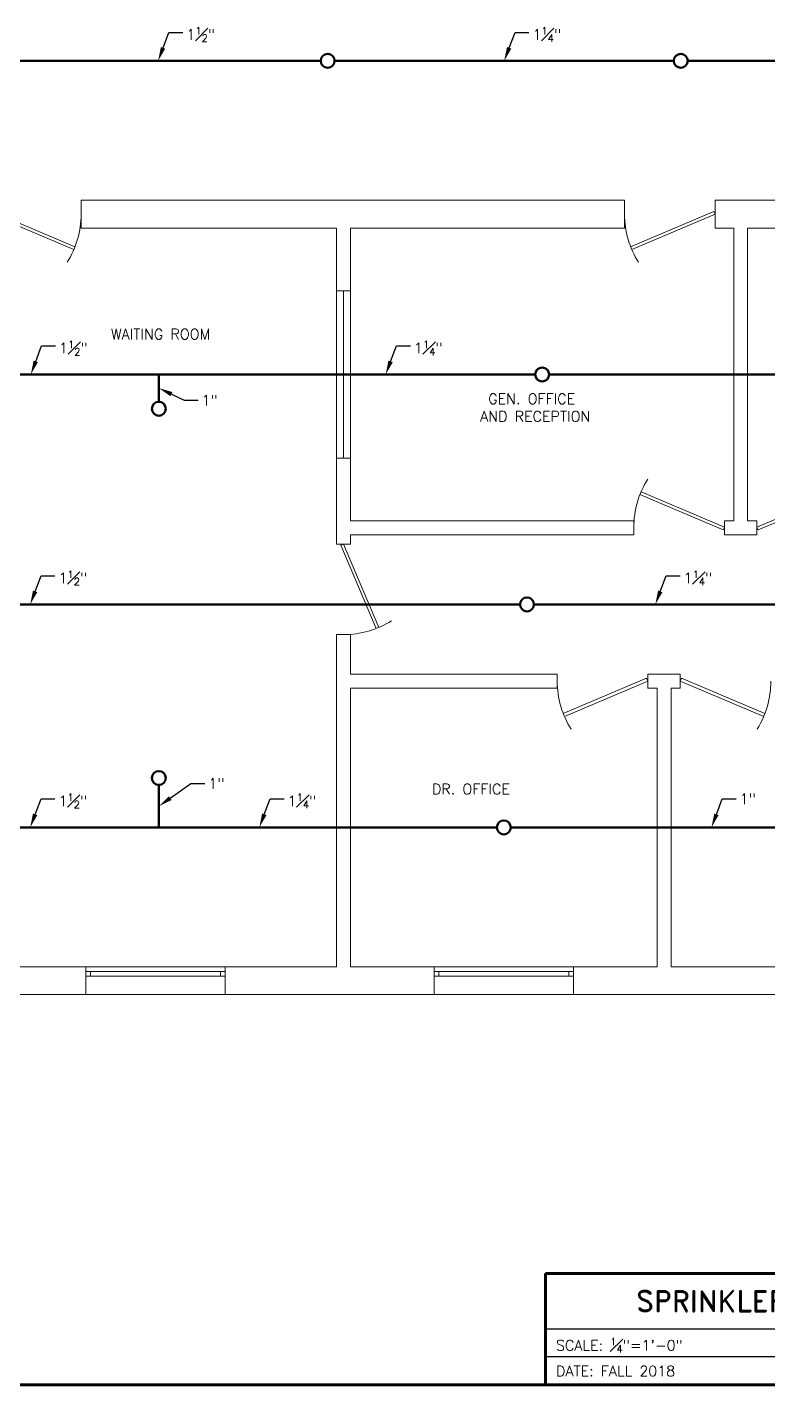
# Model space of a CAD drawing. Header units: inches. Extents: x 24 to 1704, y 24 to 1128.
# Drawn here: x 977 to 1296, y 24 to 609 of the extents above; entities that cross this region are included whole.
import ezdxf
from ezdxf import colors
from ezdxf.entities.mleader import LeaderData, LeaderLine
from ezdxf.math import Vec2, Vec3

# ---------------------------------------------------------------- set-up
doc = ezdxf.new("R2010")
doc.units = ezdxf.units.IN
doc.header["$LTSCALE"] = 24
doc.header["$MEASUREMENT"] = 0
for name, color, linetype, lineweight in [('Annotations', 4, 'Continuous', 25), ('Arc Thin', 107, 'Continuous', 5), ('Borderline', 5, 'Continuous', 60), ('Objects Thick', 3, 'Continuous', 50), ('Objects Thin', 6, 'Continuous', 25)]:
    doc.layers.add(name, color=color, linetype=linetype, lineweight=lineweight)
doc.styles.add('DF Text', font='romans.shx')
doc.styles.add('DF Title', font='romand.shx')

# ---------------------------------------------------------------- blocks, each defined once
blk = doc.blocks.new('Sprinkler')
at = {"layer": 'Objects Thick'}
blk.add_circle((0, 0), 3, dxfattribs=at)

msp = doc.modelspace()

# ---------------------------------------------------------------- linework, layer by layer
at = {"layer": 'Arc Thin'}
for p, q in [((1000.01, 534), (1233.99, 534)), ((1000.01, 534), (1000.01, 522)), ((1233.99, 534), (1233.99, 522)), ((1272.99, 534), (1464, 534)), ((1272.99, 534), (1272.99, 522)), ((961.01, 528), (996.91, 512.76)), ((997.39, 513.97), (961.51, 529.2)), ((1236.61, 513.97), (1272.49, 529.2)), ((1272.99, 528), (1237.09, 512.76)), ((1272.49, 529.2), (1272.99, 528)), ((1000.01, 522), (1110, 522)), ((1110, 386), (1110, 522)), ((1116, 522), (1233.99, 522)), ((1116, 396), (1116, 522)), ((1272.99, 522), (1281, 522)), ((1281, 396), (1281, 522)), ((1287, 522), (1419, 522)), ((1287, 396), (1287, 522)), ((1116, 495), (1110, 495)), ((1113, 495), (1113, 423)), ((1116, 423), (1110, 423)), ((1240.61, 407.28), (1276.49, 392.05)), ((1276.99, 393.25), (1241.09, 408.49)), ((1291.01, 393.25), (1326.91, 408.49)), ((1327.39, 407.28), (1291.51, 392.05)), ((1116, 396), (1237.99, 396)), ((1237.99, 390), (1237.99, 396)), ((1276.49, 392.05), (1276.99, 393.25)), ((1276.99, 396), (1281, 396)), ((1276.99, 396), (1276.99, 390)), ((1287, 396), (1291.01, 396)), ((1291.01, 396), (1291.01, 390)), ((1291.51, 392.05), (1291.01, 393.25)), ((1116, 386), (1110, 386)), ((1111.8, 385.49), (1113, 386)), ((1113, 386), (1128.24, 350.1)), ((1116, 386), (1116, 390)), ((1116, 390), (1237.99, 390)), ((1276.99, 390), (1291.01, 390)), ((1127.03, 349.61), (1111.8, 385.49)), ((1110, 204), (1110, 347)), ((1116, 347), (1110, 347)), ((1116, 330), (1116, 347)), ((1116, 330), (1205, 330)), ((1205, 324), (1205, 330)), ((1207.61, 312.97), (1243.49, 328.2)), ((1243.49, 328.2), (1244, 327)), ((1244, 330), (1258, 330)), ((1244, 324), (1244, 330)), ((1258, 324), (1258, 330)), ((1258.51, 328.2), (1258, 327)), ((1294.39, 312.97), (1258.51, 328.2)), ((1116, 204), (1116, 324)), ((1116, 324), (1205, 324)), ((1244, 327), (1208.1, 311.76)), ((1244, 324), (1248, 324)), ((1248, 204), (1248, 324)), ((1254, 324), (1258, 324)), ((1254, 204), (1254, 324)), ((1258, 327), (1293.9, 311.76)), ((957, 204), (1110, 204)), ((1002, 204), (1002, 192)), ((1002, 202), (1062, 202)), ((1002, 200), (1062, 200)), ((1004, 202), (1004, 200)), ((1060, 202), (1060, 200)), ((1062, 204), (1062, 192)), ((1116, 204), (1248, 204)), ((1152, 204), (1152, 192)), ((1152, 202), (1212, 202)), ((1152, 200), (1212, 200)), ((1154, 202), (1154, 200)), ((1210, 202), (1210, 200)), ((1212, 204), (1212, 192)), ((1254, 204), (1395, 204)), ((915, 192), (1584, 192))]:
    msp.add_line(p, q, dxfattribs=at)
for centre, start, end in [((961.01, 528), 327.89374, 0), ((1272.99, 528), 180, 212.10626), ((1276.99, 393.25), 147.89374, 180), ((1113, 386), 270, 302.10626), ((1244, 327), 180, 212.10626), ((1258, 327), 327.89374, 0)]:
    msp.add_arc(centre, 39, start, end, dxfattribs=at)
at = {"layer": 'Borderline'}
for p, q in [((1704, 72), (1200, 72)), ((1200, 24), (1200, 72)), ((1704, 24), (24, 24))]:
    msp.add_line(p, q, dxfattribs=at)
at = {"layer": 'Objects Thick'}
for p, q in [((1103.18, 594), (963.18, 594)), ((1255.18, 594), (1109.18, 594)), ((1401.18, 594), (1261.18, 594)), ((1195.5, 459), (890.79, 459)), ((1033.5, 447.25), (1033.5, 459)), ((1350, 459), (1201.5, 459)), ((1189, 360), (890.79, 360)), ((1299.5, 360), (1195, 360)), ((1033.5, 282.25), (1033.5, 264)), ((1179, 264), (890.79, 264)), ((1185, 264), (1329, 264))]:
    msp.add_line(p, q, dxfattribs=at)
at = {"layer": 'Objects Thin'}
for p, q in [((1578, 48), (1200, 48)), ((1506, 36), (1200, 36))]:
    msp.add_line(p, q, dxfattribs=at)

# ---------------------------------------------------------------- block references
at = {"layer": 'Objects Thick'}
for p in [(1106.18, 594), (1258.18, 594), (1198.5, 459), (1033.5, 444.25), (1192, 360), (1033.5, 285.25), (1182, 264)]:
    msp.add_blockref('Sprinkler', p, dxfattribs=at)

# ---------------------------------------------------------------- texts
at = {"layer": 'Annotations', "attachment_point": 1}
for s, insert, char_height, width, style in [('SPRINKLER SYSTEM', (1238.92, 64.54), 9, 130.1365, 'DF Title'), ('\\A1;SCALE: {\\H0.7x;\\S1#4;}"=1\'-0"', (1204.49, 44.18), 4.4999, 94.5862, 'DF Text'), ('DATE: FALL 2018', (1204.49, 32.18), 4.4999, 94.5862, 'DF Text')]:
    msp.add_mtext(s, dxfattribs=dict(at, insert=insert, char_height=char_height, width=width, style=style))
at = {"layer": 'Arc Thin', "char_height": 4.5, "attachment_point": 5, "style": 'DF Text'}
for s, insert, width in [('WAITING ROOM', (1034.25, 476.36), 145.5), ('GEN. OFFICE\\P AND RECEPTION', (1194.03, 444.74), 7920), ('DR. OFFICE', (1167.86, 280.5), 6336)]:
    msp.add_mtext(s, dxfattribs=dict(at, insert=insert, width=width))

# ---------------------------------------------------------------- leaders
at = {"layer": 'Annotations'}
ml = msp.add_multileader_mtext('Standard', dxfattribs=at)
ml.set_content('\\A1;1{\\H0.7x;\\S1#2;}"', color=256, style='DF Text')
ml.set_leader_properties()
ml.build(insert=Vec2(0, 0))
ml.multileader.update_dxf_attribs({"dogleg_length": 0.125, "arrow_head_size": 6, "scale": 48})
ctx = ml.context
ctx.base_point, ctx.scale, ctx.char_height, ctx.arrow_head_size, ctx.landing_gap_size, ctx.plane_origin = Vec3(1043.85, 606.27), 48, 4.5, 6, 1.5, Vec3(1033.18, 594)
notes = []
notes.append((ctx, [(0, (1, 1, 0), (1037.85, 606.27), (1, 0), 6, [(0, [(1033.18, 594)], 0, [])])]))
ctx.mtext.insert, ctx.mtext.flow_direction = Vec3(1045.35, 608.52), 5
ml = msp.add_multileader_mtext('Standard', dxfattribs=at)
ml.set_content('\\A1;1{\\H0.7x;\\S1#4;}"', color=256, style='DF Text')
ml.set_leader_properties()
ml.build(insert=Vec2(0, 0))
ml.multileader.update_dxf_attribs({"dogleg_length": 0.125, "arrow_head_size": 6, "scale": 48})
ctx = ml.context
ctx.base_point, ctx.scale, ctx.char_height, ctx.arrow_head_size, ctx.landing_gap_size, ctx.plane_origin = Vec3(1192.85, 606.27), 48, 4.5, 6, 1.5, Vec3(1182.18, 594)
notes.append((ctx, [(0, (1, 1, 0), (1186.85, 606.27), (1, 0), 6, [(0, [(1182.18, 594)], 0, [])])]))
ctx.mtext.insert, ctx.mtext.flow_direction = Vec3(1194.35, 608.52), 5
ml = msp.add_multileader_mtext('Standard', dxfattribs=at)
ml.set_content('\\A1;1{\\H0.7x;\\S1#2;}"', color=256, style='DF Text')
ml.set_leader_properties()
ml.build(insert=Vec2(0, 0))
ml.multileader.update_dxf_attribs({"dogleg_length": 0.125, "arrow_head_size": 6, "scale": 48})
ctx = ml.context
ctx.base_point, ctx.scale, ctx.char_height, ctx.arrow_head_size, ctx.landing_gap_size, ctx.plane_origin = Vec3(989.03, 471.27), 48, 4.5, 6, 1.5, Vec3(978.36, 459)
notes.append((ctx, [(0, (1, 1, 0), (983.03, 471.27), (1, 0), 6, [(0, [(978.36, 459)], 0, [])])]))
ctx.mtext.insert, ctx.mtext.flow_direction = Vec3(990.53, 473.52), 5
ml = msp.add_multileader_mtext('Standard', dxfattribs=at)
ml.set_content('\\A1;1{\\H0.7x;\\S1#4;}"', color=256, style='DF Text')
ml.set_leader_properties()
ml.build(insert=Vec2(0, 0))
ml.multileader.update_dxf_attribs({"dogleg_length": 0.125, "arrow_head_size": 6, "scale": 48})
ctx = ml.context
ctx.base_point, ctx.scale, ctx.char_height, ctx.arrow_head_size, ctx.landing_gap_size, ctx.plane_origin = Vec3(1141.82, 471.27), 48, 4.5, 6, 1.5, Vec3(1131.15, 459)
notes.append((ctx, [(0, (1, 1, 0), (1135.82, 471.27), (1, 0), 6, [(0, [(1131.15, 459)], 0, [])])]))
ctx.mtext.insert, ctx.mtext.flow_direction = Vec3(1143.32, 473.52), 5
ml = msp.add_multileader_mtext('Standard', dxfattribs=at)
ml.set_content('1"', color=256, style='DF Text')
ml.set_leader_properties()
ml.build(insert=Vec2(0, 0))
ml.multileader.update_dxf_attribs({"dogleg_length": 0.125, "arrow_head_size": 6, "scale": 48})
ctx = ml.context
ctx.base_point, ctx.scale, ctx.char_height, ctx.arrow_head_size, ctx.landing_gap_size, ctx.plane_origin = Vec3(1050.41, 447.89), 48, 4.5, 6, 1.5, Vec3(1033.5, 453.12)
notes.append((ctx, [(0, (1, 1, 0), (1044.41, 447.89), (1, 0), 6, [(0, [(1033.5, 453.12)], 0, [])])]))
ctx.mtext.insert, ctx.mtext.flow_direction = Vec3(1051.91, 450.14), 5
ml = msp.add_multileader_mtext('Standard', dxfattribs=at)
ml.set_content('\\A1;1{\\H0.7x;\\S1#2;}"', color=256, style='DF Text')
ml.set_leader_properties()
ml.build(insert=Vec2(0, 0))
ml.multileader.update_dxf_attribs({"dogleg_length": 0.125, "arrow_head_size": 6, "scale": 48})
ctx = ml.context
ctx.base_point, ctx.scale, ctx.char_height, ctx.arrow_head_size, ctx.landing_gap_size, ctx.plane_origin = Vec3(988.78, 372.27), 48, 4.5, 6, 1.5, Vec3(978.11, 360)
notes.append((ctx, [(0, (1, 1, 0), (982.78, 372.27), (1, 0), 6, [(0, [(978.11, 360)], 0, [])])]))
ctx.mtext.insert, ctx.mtext.flow_direction = Vec3(990.28, 374.52), 5
ml = msp.add_multileader_mtext('Standard', dxfattribs=at)
ml.set_content('\\A1;1{\\H0.7x;\\S1#4;}"', color=256, style='DF Text')
ml.set_leader_properties()
ml.build(insert=Vec2(0, 0))
ml.multileader.update_dxf_attribs({"dogleg_length": 0.125, "arrow_head_size": 6, "scale": 48})
ctx = ml.context
ctx.base_point, ctx.scale, ctx.char_height, ctx.arrow_head_size, ctx.landing_gap_size, ctx.plane_origin = Vec3(1257.92, 372.27), 48, 4.5, 6, 1.5, Vec3(1247.25, 360)
notes.append((ctx, [(0, (1, 1, 0), (1251.92, 372.27), (1, 0), 6, [(0, [(1247.25, 360)], 0, [])])]))
ctx.mtext.insert, ctx.mtext.flow_direction = Vec3(1259.42, 374.52), 5
ml = msp.add_multileader_mtext('Standard', dxfattribs=at)
ml.set_content('1"', color=256, style='DF Text')
ml.set_leader_properties()
ml.build(insert=Vec2(0, 0))
ml.multileader.update_dxf_attribs({"dogleg_length": 0.125, "arrow_head_size": 6, "scale": 48})
ctx = ml.context
ctx.base_point, ctx.scale, ctx.char_height, ctx.arrow_head_size, ctx.landing_gap_size, ctx.plane_origin = Vec3(1053.31, 282.91), 48, 4.5, 6, 1.5, Vec3(1033.5, 273.12)
notes.append((ctx, [(0, (1, 1, 0), (1047.31, 282.91), (1, 0), 6, [(0, [(1033.5, 273.12)], 0, [])])]))
ctx.mtext.insert, ctx.mtext.flow_direction = Vec3(1054.81, 285.16), 5
ml = msp.add_multileader_mtext('Standard', dxfattribs=at)
ml.set_content('\\A1;1{\\H0.7x;\\S1#2;}"', color=256, style='DF Text')
ml.set_leader_properties()
ml.build(insert=Vec2(0, 0))
ml.multileader.update_dxf_attribs({"dogleg_length": 0.125, "arrow_head_size": 6, "scale": 48})
ctx = ml.context
ctx.base_point, ctx.scale, ctx.char_height, ctx.arrow_head_size, ctx.landing_gap_size, ctx.plane_origin = Vec3(988.78, 276.27), 48, 4.5, 6, 1.5, Vec3(978.11, 264)
notes.append((ctx, [(0, (1, 1, 0), (982.78, 276.27), (1, 0), 6, [(0, [(978.11, 264)], 0, [])])]))
ctx.mtext.insert, ctx.mtext.flow_direction = Vec3(990.28, 278.52), 5
ml = msp.add_multileader_mtext('Standard', dxfattribs=at)
ml.set_content('\\A1;1{\\H0.7x;\\S1#4;}"', color=256, style='DF Text')
ml.set_leader_properties()
ml.build(insert=Vec2(0, 0))
ml.multileader.update_dxf_attribs({"dogleg_length": 0.125, "arrow_head_size": 6, "scale": 48})
ctx = ml.context
ctx.base_point, ctx.scale, ctx.char_height, ctx.arrow_head_size, ctx.landing_gap_size, ctx.plane_origin = Vec3(1087.43, 276.27), 48, 4.5, 6, 1.5, Vec3(1076.76, 264)
notes.append((ctx, [(0, (1, 1, 0), (1081.43, 276.27), (1, 0), 6, [(0, [(1076.76, 264)], 0, [])])]))
ctx.mtext.insert, ctx.mtext.flow_direction = Vec3(1088.93, 278.52), 5
ml = msp.add_multileader_mtext('Standard', dxfattribs=at)
ml.set_content('\\A1;1"', color=256, style='DF Text')
ml.set_leader_properties()
ml.build(insert=Vec2(0, 0))
ml.multileader.update_dxf_attribs({"dogleg_length": 0.125, "arrow_head_size": 6, "scale": 48})
ctx = ml.context
ctx.base_point, ctx.scale, ctx.char_height, ctx.arrow_head_size, ctx.landing_gap_size, ctx.plane_origin = Vec3(1282.08, 276.27), 48, 4.5, 6, 1.5, Vec3(1271.42, 264)
notes.append((ctx, [(0, (1, 1, 0), (1276.08, 276.27), (1, 0), 6, [(0, [(1271.42, 264)], 0, [])])]))
ctx.mtext.insert, ctx.mtext.flow_direction = Vec3(1283.58, 278.52), 5
for ctx, leaders in notes:
    for number, flags, end, landing, length, lines in leaders:
        leader = LeaderData()
        leader.index, (leader.has_last_leader_line, leader.has_dogleg_vector, leader.attachment_direction) = number, flags
        leader.last_leader_point, leader.dogleg_vector, leader.dogleg_length = Vec3(end), Vec3(landing), length
        for number, points, colour, breaks in lines:
            line = LeaderLine()
            line.index, line.vertices, line.color, line.breaks = number, Vec3.list(points), colors.encode_raw_color(colour), breaks
            leader.lines.append(line)
        ctx.leaders.append(leader)

doc.saveas('drawing.dxf')
